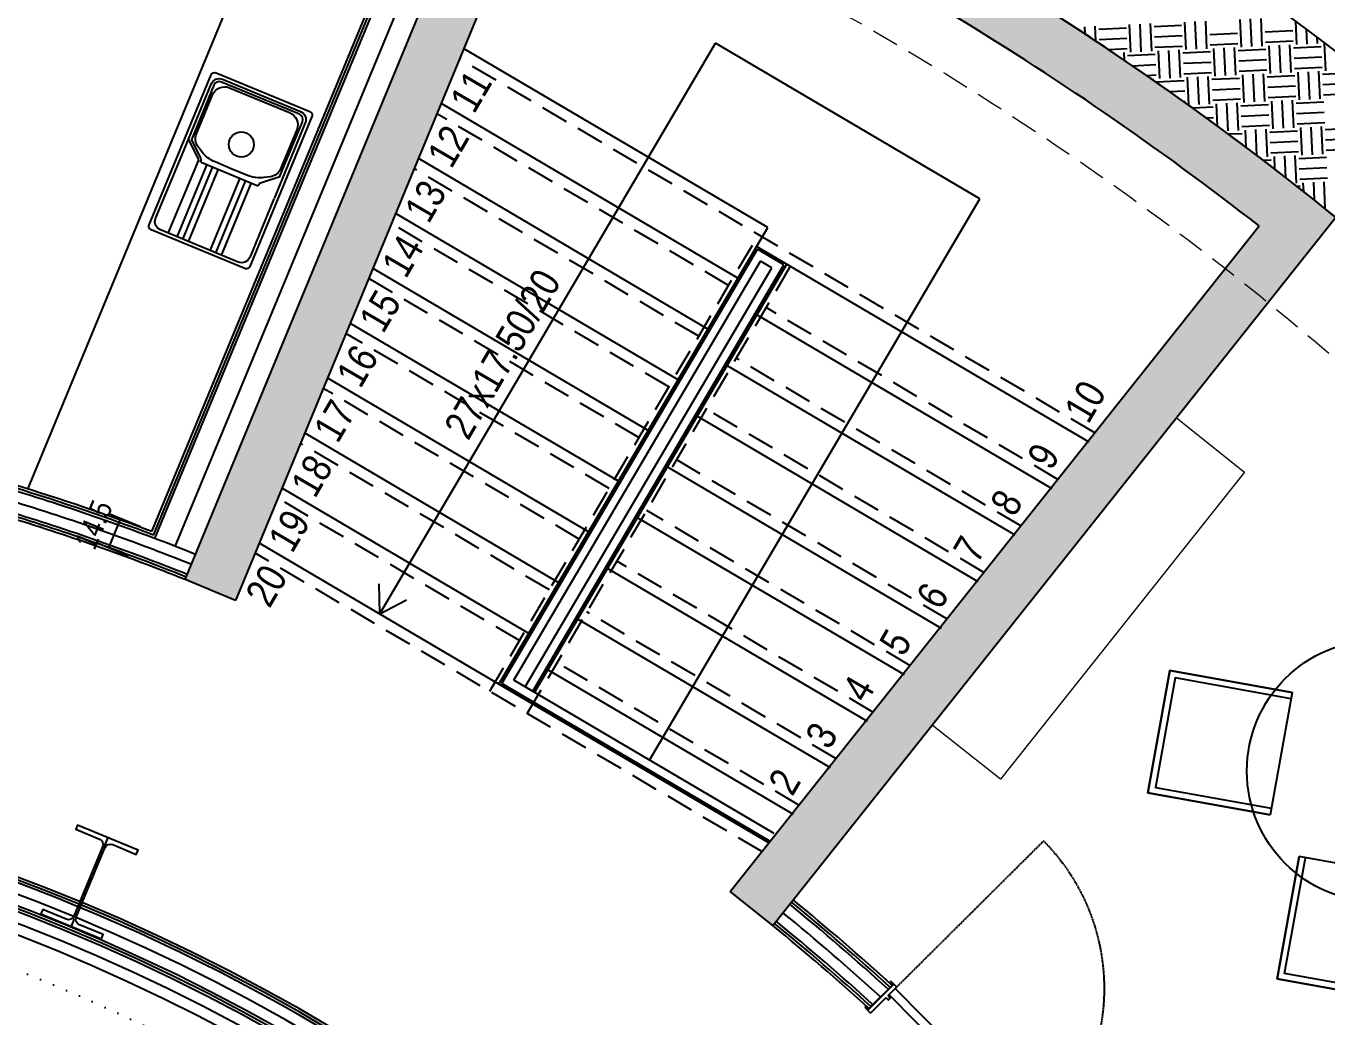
# Model space of a CAD drawing. Header units: millimetres. Extents: x 132785 to 150483, y 90225 to 103753.
# Drawn here: x 145172 to 145768, y 103003 to 103458 of the extents above; entities that cross this region are included whole.
import ezdxf

# ---------------------------------------------------------------- set-up
doc = ezdxf.new("R2010")
doc.units = ezdxf.units.MM
for name, pattern in [('061-GZM-AP-100$0$DASHDOT', [1, 0.5, -0.25, 0, -0.25]), ('061-GZM-AP-100$0$HIDDEN', [0.375, 0.25, -0.125]), ('DOT', [6.35, 0, -6.35])]:
    doc.linetypes.add(name, pattern=pattern)
for name, color, linetype in [('061-GZM-AP-100$0$A-HATCH', 8, 'Continuous'), ('061-GZM-AP-100$0$A-kapi', 2, 'Continuous'), ('061-GZM-AP-100$0$A-mutfak', 252, 'Continuous'), ('061-GZM-AP-100$0$A-tasiyici', 5, 'Continuous')]:
    doc.layers.add(name, color=color, linetype=linetype)
doc.layers.add('061-GZM-AP-100$0$A-kiris', color=252, linetype='Continuous', lineweight=0)
doc.styles.add('061-GZM-AP-100$0$ARIEL50SD', font='ARIALN.TTF', dxfattribs={"height": 9})
doc.styles.add('061-GZM-AP-100$0$text-50', font='ARIALN.TTF', dxfattribs={"height": 10})

msp = doc.modelspace()

# ---------------------------------------------------------------- hatches: boundary and pattern name
at = {"layer": '061-GZM-AP-100$0$A-HATCH'}
h = msp.add_hatch(dxfattribs=at)
h.set_pattern_fill('ANSI35', color=253, angle=22.51533976789736, style=0)
h.set_pattern_definition([(67.51533976789736, (144860.2734372866, 102242.7159538275), (-5.867285414414697, 2.428469037438318), []), (67.51533976789736, (144864.4213163044, 102244.4353627588), (-5.867285414414697, 2.428469037438318), [7.937500000000005, -1.587500000000001, 0, -1.587500000000001])])
h.paths.add_polyline_path([(146250.6238913007, 101829.163528936), (146443.8229083294, 101777.4514431281), (146454.1653254913, 101816.0912465351), (146260.9663084601, 101867.8033323416)])
h.paths.add_polyline_path([(146250.4022516617, 102657.0127949358), (146501.5249411894, 102724.3729820165), (146511.8880468963, 102685.7387220889), (146260.7653573664, 102618.3785350075)])
h.paths.add_polyline_path([(145399.5849832454, 103513.0305923262), (145376.4854415698, 103522.5915111468), (145244.51653808, 103203.7489770434), (145267.6160869554, 103194.1880753211)])
edge = h.paths.add_edge_path()
edge.add_line((145446.9835137056, 103568.7141763851), (145437.4197674463, 103545.6077811066))
edge.add_arc((144860.2734379877, 102242.7159550102), 1424.999998637302, 412.01794076941553, 426.10793485718386, ccw=False)
edge.add_line((145737.239383066, 103365.9059332816), (145494.5275422563, 103060.6075911043))
edge.add_line((145494.5275422563, 103060.6075911043), (145514.0969121145, 103045.0499639277))
edge.add_line((145514.0969121145, 103045.0499639277), (145772.3669684719, 103369.9184158345))
edge.add_arc((144860.2734372231, 102242.7159537556), 1450.000000090593, 411.0214045161914, 426.1322048127882)

# ---------------------------------------------------------------- linework, layer by layer
at = {"color": 253}
for p, q in [((145172.4060819933, 103245.2493508313), (145325.8360040796, 103615.9426271776)), ((145229.268791487, 103225.743129738), (145355.6958538608, 103531.1963381683)), ((145229.9611350921, 103224.1473414411), (145356.8508309501, 103530.7182922247)), ((145230.6529441669, 103222.5502616996), (145358.0058080394, 103530.2402462819)), ((145239.9932003572, 103218.9685602432), (145367.2456247507, 103526.4158787361)), ((145657.3488597927, 103453.9842027453), (145657.1932758846, 103457.3266407801)), ((145662.2678581095, 103450.7329027853), (145661.9506247524, 103457.5480860005)), ((145676.2964864362, 103456.6266387068), (145663.6102227847, 103456.0361181176)), ((145678.3989749071, 103445.599973086), (145677.8084543179, 103458.2862367375)), ((145683.1563237763, 103445.8214183075), (145682.5658031872, 103458.507681959)), ((145687.9136726441, 103446.0428635269), (145687.323152055, 103458.7291271783)), ((145701.669013739, 103457.8076798851), (145688.9827500876, 103457.2171592959)), ((145703.77150221, 103446.7810142639), (145703.1809816209, 103459.4672779153)), ((145708.5288510793, 103447.0024594856), (145707.9383304901, 103459.688723137)), ((145713.2861999471, 103447.2239047057), (145712.6956793579, 103459.9101683571)), ((145729.144029513, 103447.9620554421), (145728.5535089239, 103460.6483190936)), ((145733.9013783823, 103448.183500663), (145733.3108577931, 103460.8697643144)), ((145738.65872725, 103448.4049458838), (145738.0682066609, 103461.0912095352)), ((145754.5165568162, 103449.1430966208), (145754.0200511996, 103459.8096191295)), ((145759.2739056854, 103449.3645418418), (145758.9571864475, 103456.1686801398)), ((145676.5179316566, 103451.869289838), (145663.8316680052, 103451.2787692489)), ((145701.8904589595, 103453.0503310163), (145689.2041953081, 103452.4598104271)), ((145727.2629862624, 103454.2313721946), (145714.5767226109, 103453.6408516055)), ((145752.6355135653, 103455.4124133729), (145739.9492499138, 103454.8218927838)), ((145752.8569587863, 103450.6550645036), (145740.1706951349, 103450.0645439144)), ((145764.0312545532, 103449.5859870624), (145763.8958217645, 103452.4955148515)), ((145765.5654506553, 103451.2466197724), (145765.5432224378, 103451.2455850927)), ((145333.8089161034, 103187.9727019515), (145487.8861972436, 103449.7042314558)), ((145511.772011795, 103365.188016931), (145372.9668424617, 103446.90046151)), ((145609.1292075368, 103378.3303567882), (145487.8861972436, 103449.7042314558)), ((145676.7393768777, 103447.1119409687), (145668.2823432109, 103446.7182827064)), ((145675.3919998056, 103441.9164078958), (145675.2274089929, 103445.4523429381)), ((145689.5732706752, 103444.5308956444), (145676.8870070238, 103443.9403750552)), ((145702.1119041806, 103448.292982147), (145689.4256405291, 103447.7024615578)), ((145691.675759148, 103433.5042300236), (145691.0852385588, 103446.190493675)), ((145696.4331080173, 103433.7256752445), (145695.8425874282, 103446.4119388959)), ((145701.1904568851, 103433.9471204655), (145700.5999362959, 103446.6333841169)), ((145714.9457979781, 103445.7119368227), (145702.2595343266, 103445.1214162335)), ((145727.4844314834, 103449.4740233253), (145714.798167832, 103448.8835027361)), ((145717.048286451, 103434.6852712014), (145716.4577658618, 103447.3715348528)), ((145721.8056353202, 103434.9067164231), (145721.2151147311, 103447.5929800745)), ((145726.562984188, 103435.1281616431), (145725.9724635989, 103447.8144252946)), ((145740.3183252809, 103446.892978001), (145727.6320616295, 103446.3024574118)), ((145742.4208137535, 103435.8663123803), (145741.8302931644, 103448.5525760317)), ((145747.1781626228, 103436.0877576011), (145746.5876420337, 103448.7740212525)), ((145751.9355114906, 103436.3092028211), (145751.3449909015, 103448.9954664725)), ((145765.6908525838, 103448.0740191793), (145753.0045889324, 103447.4834985901)), ((145767.7933410564, 103437.0473535587), (145767.2028204673, 103449.7336172101)), ((145689.7947158965, 103439.7735467757), (145679.2530784628, 103439.2828543135)), ((145715.1672431994, 103440.954587954), (145702.480979548, 103440.3640673648)), ((145740.5397705022, 103442.1356291323), (145727.8535068508, 103441.5451085431)), ((145765.9122978051, 103443.3166703106), (145753.2260341537, 103442.7261497214)), ((145766.1337430255, 103438.5593214413), (145753.4474793741, 103437.9688008521)), ((145690.0161611169, 103435.0161979064), (145685.7398237576, 103434.817142824)), ((145688.526244444, 103432.8828696154), (145688.5041932333, 103433.3565998754)), ((145702.8500549166, 103432.4351525821), (145690.1637912652, 103431.8446319929)), ((145715.3886884198, 103436.1972390847), (145702.7024247684, 103435.6067184956)), ((145704.9525433883, 103421.408486961), (145704.3620227991, 103434.0947506124)), ((145709.7098922576, 103421.6299321827), (145709.1193716684, 103434.3161958341)), ((145714.4672411254, 103421.8513774028), (145713.8767205362, 103434.5376410542)), ((145728.2225822195, 103433.6161937603), (145715.5363185681, 103433.0256731712)), ((145740.7612157227, 103437.378280263), (145728.0749520712, 103436.7877596739)), ((145730.3250706913, 103422.5895281393), (145729.7345501021, 103435.2757917907)), ((145735.0824195606, 103422.8109733601), (145734.4918989714, 103435.4972370115)), ((145739.8397684284, 103423.0324185809), (145739.2492478392, 103435.7186822324)), ((145753.5951095224, 103434.7972349387), (145740.908845871, 103434.2067143495)), ((145755.6975979945, 103423.7705693179), (145755.1070774053, 103436.4568329694)), ((145760.4549468637, 103423.9920145389), (145759.8644262746, 103436.6782781904)), ((145765.2122957315, 103424.2134597596), (145764.6217751424, 103436.899723411)), ((145778.9676368253, 103435.978276117), (145766.2813731738, 103435.3877555278)), ((145703.0715001372, 103427.6778037131), (145696.3964418184, 103427.367092894)), ((145728.4440274401, 103428.8588448914), (145715.7577637886, 103428.2683243023)), ((145753.816554743, 103430.0398860697), (145741.1302910915, 103429.4493654806)), ((145779.1890820458, 103431.220927248), (145766.5028183944, 103430.6304066589)), ((145779.4105272671, 103426.4635783791), (145766.7242636157, 103425.8730577899)), ((145498.0747049407, 103341.9203615924), (145362.5395913105, 103421.7077752323)), ((145703.2929453586, 103422.9204548442), (145702.6999831592, 103422.8928536216)), ((145716.1268391565, 103420.3394095199), (145706.8655167619, 103419.9083132013)), ((145728.6654726614, 103424.1014960225), (145715.97920901, 103423.5109754333)), ((145718.116584244, 103411.7348310136), (145717.6388070401, 103421.9990075499)), ((145722.9866764985, 103409.5341891202), (145722.3961559094, 103422.2204527716)), ((145727.7440253663, 103409.7556343402), (145727.1535047771, 103422.4418979917)), ((145741.4993664594, 103421.5204506981), (145728.8131028079, 103420.929930109)), ((145754.0379999643, 103425.2825372008), (145741.3517363128, 103424.6920166116)), ((145743.6018549318, 103410.4937850774), (145743.0113343427, 103423.1800487289)), ((145748.3592038011, 103410.7152302982), (145747.768683212, 103423.4014939497)), ((145753.1165526689, 103410.9366755182), (145752.5260320798, 103423.6229391697)), ((145766.8718937623, 103422.7014918765), (145754.1856301108, 103422.1109712873)), ((145716.3482843781, 103415.5820606511), (145713.059556788, 103415.4289768584)), ((145741.720811681, 103416.7631018293), (145729.0345480295, 103416.1725812402)), ((145767.0933389839, 103417.9441430076), (145754.4070753324, 103417.3536224185)), ((145741.9422569022, 103412.00575296), (145729.2559932507, 103411.4152323708)), ((145731.2855111018, 103401.9562081607), (145730.9155912804, 103409.9032644878)), ((145736.226754956, 103398.2270032178), (145735.6729401497, 103410.1247097086)), ((145741.0208096066, 103397.659891278), (145740.4302890174, 103410.3461549295)), ((145754.7761507006, 103409.4247076362), (145742.0898870492, 103408.834187047)), ((145767.3147842051, 103413.1867941383), (145754.6285205536, 103412.5962735491)), ((145756.8786391728, 103398.398042015), (145756.2881185836, 103411.0843056665)), ((145761.635988042, 103398.6194872361), (145761.0454674528, 103411.3057508875)), ((145766.3933369098, 103398.8409324567), (145765.8028163206, 103411.5271961081)), ((145780.1486780035, 103410.6057488145), (145767.462414352, 103410.0152282253)), ((145729.4036233977, 103408.2436664579), (145723.2414014167, 103407.9568271604)), ((145729.6250686178, 103403.4863175891), (145729.2675657057, 103403.4696765326)), ((145754.9975959206, 103404.6673587673), (145742.3113322692, 103404.0768381782)), ((145780.3701232235, 103405.8483999457), (145767.683859572, 103405.2578793565)), ((145484.3773980857, 103318.6527062544), (145352.1123401578, 103396.5150889557)), ((145755.2190411427, 103399.9100098981), (145742.5327774912, 103399.319489309)), ((145744.4657387818, 103391.9348076475), (145744.1923755209, 103397.807521426)), ((145749.4113040727, 103388.1127644773), (145748.9497243903, 103398.0289666468)), ((145754.2975938472, 103385.5641482153), (145753.7070732581, 103398.2504118668)), ((145768.0529349413, 103397.3289645734), (145755.3666712898, 103396.7384439843)), ((145780.5915684456, 103401.0910510764), (145767.9053047941, 103400.5005304873)), ((145742.6804076384, 103396.1479233951), (145739.1766720153, 103395.984831402)), ((145768.2743801632, 103392.5716157045), (145755.5881165118, 103391.9810951153)), ((145768.495825384, 103387.8142668353), (145755.8095617326, 103387.2237462462)), ((145757.6575958994, 103381.6635697741), (145757.4691597619, 103385.7117783636)), ((145762.6076111921, 103377.7459263843), (145762.2265086312, 103385.9332235847)), ((145767.5593300661, 103373.7916846097), (145766.983857499, 103386.1546688053)), ((145755.9571918789, 103384.0521803332), (145754.6927814159, 103383.9933245162)), ((145457.5884646983, 103120.9076523495), (145609.1292075368, 103378.3303567882)), ((145470.6800912308, 103295.3850509157), (145341.6850890075, 103371.3224026795)), ((145388.4962501066, 103155.7791188856), (145511.772011795, 103365.188016931)), ((145389.8653224758, 103156.1335764163), (145507.0533922061, 103355.2012942684)), ((145659.2923446239, 103266.7409997), (145506.6989351823, 103356.5703668057)), ((145519.1181023828, 103348.09898701), (145507.0533922062, 103355.2012942686)), ((145395.3416131715, 103157.5514058206), (145508.4712216112, 103349.725003573)), ((145513.6418116878, 103346.681157605), (145508.4712216112, 103349.725003573)), ((145456.9827843773, 103272.1173955775), (145331.2578378555, 103346.1297164031)), ((145400.5122032488, 103154.507559853), (145513.6418116878, 103346.681157605)), ((145403.9592632982, 103152.4783292077), (145519.1181023828, 103348.09898701)), ((145404.8210286143, 103151.9710213681), (145520.487175384, 103348.4534442247)), ((145642.3249820676, 103245.3983752996), (145506.7898685292, 103325.1857888861)), ((145443.2854775234, 103248.8497402395), (145320.8305867045, 103320.9370301257)), ((145625.3576195108, 103224.0557509002), (145493.0925616745, 103301.9181335478)), ((145429.5881706696, 103225.5820849007), (145310.4033355518, 103295.7443438491)), ((145608.3902569545, 103202.7131264997), (145479.3952548204, 103278.6504782095)), ((145415.8908638146, 103202.3144295627), (145299.9760844011, 103270.5516575722)), ((145591.4228943979, 103181.3705021006), (145465.6979479668, 103255.382822872)), ((145402.1935569593, 103179.0467742233), (145289.5488332498, 103245.3589712961)), ((145214.8415794066, 103231.7145518471), (145209.2993195732, 103218.3242142423)), ((145224.0813989565, 103227.8901911573), (145210.2216696317, 103233.626732192)), ((145574.4555318416, 103160.0278776993), (145452.0006411119, 103232.1151675332)), ((145218.5391391231, 103214.4998535525), (145204.6794097983, 103220.2363945872)), ((145388.4962501062, 103155.7791188858), (145279.1215820989, 103220.1662850181)), ((145557.4881692849, 103138.6852532991), (145438.303334258, 103208.8475121953)), ((145333.8089161034, 103187.9727019515), (145333.5437067983, 103201.7862681887)), ((145333.8089161043, 103187.9727019512), (145346.0156458954, 103194.444231598)), ((145540.5208067285, 103117.3426288993), (145424.6060274033, 103185.5798568568)), ((145523.5534441719, 103096.0000044984), (145410.9087205484, 103162.3122015172)), ((145512.2647241004, 103082.9185430126), (145388.4962501059, 103155.7791188862)), ((145512.7720317618, 103083.7803080247), (145389.8653224758, 103156.1335764163)), ((145514.8012624069, 103087.2273680751), (145395.3416131716, 103157.5514058208)), ((145568.8491161242, 103017.5840118596), (145558.1987112323, 103006.996865526))]:
    msp.add_line(p, q, dxfattribs=at)
at = {"color": 253, "linetype": '061-GZM-AP-100$0$HIDDEN', "ltscale": 50}
for p, q in [((145661.82888293, 103271.0498247628), (145370.4303041552, 103442.5916364475)), ((145493.8146366085, 103338.6261518522), (145360.0030530044, 103417.3989501695)), ((145480.1173297554, 103315.3584965138), (145349.5758018513, 103392.2062638931)), ((145466.4200229014, 103292.0908411748), (145339.1485507014, 103367.0135776168)), ((145384.2361817751, 103152.4849091457), (145507.5119434634, 103361.893807191)), ((145401.4714820253, 103142.3387559207), (145524.7472437153, 103351.7476539651)), ((145452.7227160465, 103268.8231858378), (145328.7212995495, 103341.8208913405)), ((145644.8615203741, 103249.7072003621), (145511.0499368603, 103328.4799986262)), ((145439.0254091918, 103245.5555304995), (145318.2940483984, 103316.628205063)), ((145627.8941578169, 103228.364575963), (145497.3526300055, 103305.2123432885)), ((145425.3281023381, 103222.2878751609), (145307.8667972457, 103291.4355187864)), ((145610.9267952612, 103207.0219515625), (145483.655323151, 103281.9446879496)), ((145411.6307954839, 103199.0202198224), (145297.4395460949, 103266.2428325094)), ((145593.959432704, 103185.6793271633), (145469.9580162981, 103258.6770326124)), ((145397.9334886285, 103175.7525644837), (145287.0122949436, 103241.0501462333)), ((145576.9920701481, 103164.3367027618), (145456.2607094428, 103235.4093772739)), ((145509.1226199222, 103078.9662051605), (145276.5850437924, 103215.8574599556)), ((145560.024707591, 103142.9940783618), (145442.5634025889, 103212.141721936)), ((145543.0573450354, 103121.6514539615), (145428.8660957339, 103188.8740665971)), ((145526.0899824781, 103100.3088295612), (145415.1687888798, 103165.6064112577))]:
    msp.add_line(p, q, dxfattribs=at)
at = {"color": 253, "lineweight": 0}
for p, q in [((145587.2244824583, 103137.0344583922), (145699.2393981286, 103277.9339213697)), ((145699.2393981286, 103277.9339213697), (145730.5503899016, 103253.0417178872)), ((145730.5503899016, 103253.0417178872), (145618.535474231, 103112.1422549093)), ((145618.535474231, 103112.1422549093), (145587.2244824583, 103137.0344583922))]:
    msp.add_line(p, q, dxfattribs=at)
at = {"color": 253, "linetype": '061-GZM-AP-100$0$DASHDOT', "ltscale": 10}
msp.add_line((145209.0551321054, 103085.3874968018), (145192.2279450746, 103044.7322907806), dxfattribs=at)
at = {"color": 253}
for points in [[(145742.2500529873, 103095.8708173307), (145686.1560078827, 103105.9929763792), (145696.2781669312, 103162.0870214838), (145752.3722120358, 103151.9648624353)], [(145755.5577042141, 103076.7029687601), (145745.4355451656, 103020.6089236555), (145801.5295902702, 103010.4867646069), (145811.6517493187, 103066.5808097116)]]:
    msp.add_lwpolyline(points, close=True, dxfattribs=at)
for points in [[(145752.3722120358, 103151.9648624353), (145696.2781669312, 103162.0870214838), (145686.1560078827, 103105.9929763792), (145742.2500529873, 103095.8708173307)], [(145751.8394668227, 103149.0125442719), (145698.6977398815, 103158.6019581073), (145689.6410712592, 103108.4125493295), (145742.7827982004, 103098.8231354941)], [(145811.6517493187, 103066.5808097116), (145801.5295902702, 103010.4867646069), (145745.4355451656, 103020.6089236555), (145755.5577042141, 103076.7029687601)], [(145808.6994311553, 103067.1135549247), (145799.1100173199, 103013.9718279834), (145748.9206085421, 103023.0284966058), (145758.5100223775, 103076.170223547)]]:
    msp.add_lwpolyline(points, dxfattribs=at)
at = {"color": 253, "linetype": 'Continuous'}
msp.add_lwpolyline([(145190.0050199165, 103047.9251310118), (145179.1713314938, 103052.4091939194), (145178.3682157492, 103050.4688318139), (145206.0876744, 103038.9957497473), (145206.8907901446, 103040.9361118529), (145196.0571017219, 103045.4201747606, -0.414213562373095), (145194.5949278293, 103048.9475034251), (145207.7507285989, 103080.7324826781, -0.414213562373095), (145211.2780572635, 103082.1946565707), (145222.1117456862, 103077.710593663), (145222.9148614309, 103079.6509557686), (145195.19540278, 103091.1240378351), (145194.3922870354, 103089.1836757295), (145205.2259754581, 103084.6996128219, -0.414213562373095), (145206.6881493506, 103081.1722841573), (145193.532348581, 103049.3873049044, -0.4142135623730951)], format="xyb", close=True, dxfattribs=at)
at = {"color": 253}
msp.add_circle((145791.5959049626, 103115.9266616868), 60.00000000000038, dxfattribs=at)
for centre, radius, start, end in [((144860.2734372866, 102242.7159538275), 1510, 45.01533973579349, 80.01533978677315), ((144860.2734372866, 102242.7159538275), 1450, 45.01533973579349, 80.01533978677315), ((144860.2734372857, 102242.7159538277), 1050, 69.42555294865524, 73.05603477642659), ((144860.2734372857, 102242.7159538277), 1047.5, 68.19907654640733, 73.04951487260821), ((144860.2734372857, 102242.7159538277), 1048.75, 69.35950328586229, 73.05277874113347), ((144860.2734372857, 102242.7159538277), 1035, 68.207334602246, 73.02863512550041), ((144860.2734372857, 102242.7159538277), 1036.25, 68.20649986982515, 73.01978536904308), ((144860.2734372857, 102242.7159538277), 1037.5, 68.20566705755769, 73.02312055621124), ((144860.2734372862, 102242.7159538285), 879.9999999996893, 34.4096775453748, 190.6210077376352), ((144860.273437284, 102242.7159538322), 878.7500000003396, 34.32886786073626, 190.7018174231632), ((144860.2734372838, 102242.7159538345), 877.4999999998638, 23.98451053948243, 201.0460839508026), ((144860.2734372857, 102242.7159538269), 867.4999999997915, 335.5336238309956, 204.4970557164526), ((144860.2734372862, 102242.7159538277), 866.2500000001025, 335.6134885321926, 204.4171910052842), ((144860.2734372855, 102242.7159538284), 864.9999999998364, 335.6935803584691, 204.3370991788762), ((144860.2734372857, 102242.7159538277), 1050, 47.55874089841378, 50.83323102836994), ((144860.2734372857, 102242.7159538277), 1047.5, 47.56525991509163, 50.83160303374277), ((144860.2734372857, 102242.7159538277), 1048.75, 47.56199651173269, 50.83241799080831), ((144860.2734372857, 102242.7159538277), 1035, 47.59832804013237, 50.82334492209745), ((144860.2734372857, 102242.7159538277), 1036.25, 47.59498530163311, 50.82417970683228), ((144860.2734372857, 102242.7159538277), 1037.5, 47.59165059699694, 50.82501246787742)]:
    msp.add_arc(centre, radius, start, end, dxfattribs=at)
at = {"color": 253, "ltscale": 12}
for centre, radius, start, end in [((144860.2734372857, 102242.7159538277), 1042.5, 68.19907654640733, 73.03638103905281), ((144860.2734372855, 102242.7159538284), 872.5000000001086, 335.5449848578863, 201.3660918652554), ((144860.2734372857, 102242.7159538277), 1042.5, 47.57839191389008, 50.82832354165819)]:
    msp.add_arc(centre, radius, start, end, dxfattribs=at)
for radius, start, end in [(859.9999991772419, 335.6829850445453, 204.3476945874878), (854.9999991772419, 335.6722658321412, 204.3584137998074)]:
    msp.add_arc((144860.2734354042, 102242.7159559921), radius, start, end)
at = {"color": 253, "linetype": 'DOT'}
msp.add_arc((144860.2734354042, 102242.7159559921), 839.9999991772419, 336.6954591370969, 203.335259056217, dxfattribs=at)
at = {"layer": '061-GZM-AP-100$0$A-kapi', "color": 253, "linetype": '061-GZM-AP-100$0$HIDDEN'}
msp.add_line((145570.259137139, 103016.1656173769), (145638.3432694985, 103083.845373397), dxfattribs=at)
at = {"layer": '061-GZM-AP-100$0$A-kapi', "color": 253, "ltscale": 3}
for p, q in [((145569.5332229188, 103017.9538502784), (145557.8525496339, 103006.3425547065)), ((145568.8491161243, 103017.5840118597), (145558.2109685805, 103007.0090500707)), ((145568.3708196005, 103019.4068879642), (145570.8242107615, 103016.938837708)), ((145568.8352754425, 103018.6559680145), (145569.5332229188, 103017.9538502784)), ((145570.2591373769, 103016.1656176135), (145637.9388972833, 102948.0814777642)), ((145567.415405058, 103013.3387757702), (145635.0951649643, 102945.2546359209))]:
    msp.add_line(p, q, dxfattribs=at)
at = {"layer": '061-GZM-AP-100$0$A-kapi', "color": 253}
for p, q in [((145567.1385955158, 103013.0636103507), (145570.8235789039, 103016.7267066147)), ((145568.0912442192, 103018.3464120751), (145567.6435708367, 103018.7967603211)), ((145567.6438657036, 103018.8957548313), (145568.1586885072, 103019.4075198218)), ((145568.2569186205, 103018.1797477635), (145568.0912442192, 103018.3464120751)), ((145568.8352754425, 103018.6559680145), (145568.3559131307, 103018.1794528967)), ((145566.0038582291, 103011.9356129693), (145558.9656031174, 103004.9391617223)), ((145566.0038582096, 103011.9356129501), (145566.9697062619, 103010.963996977)), ((145567.137753039, 103012.7807688929), (145567.5537015101, 103012.3623351156)), ((145567.1818373552, 103010.9633651194), (145567.9619681751, 103011.7388623173)), ((145567.3880271088, 103012.5289994272), (145567.9626000326, 103011.9509934106)), ((145556.5016370267, 103007.4178500939), (145558.965603116, 103004.9391617238)), ((145557.00162353, 103008.1263698936), (145556.5022688843, 103007.6299811872)), ((145557.5482914226, 103007.6757267807), (145557.1006180402, 103008.1260750267)), ((145557.2497768032, 103006.9489291252), (145557.7136709571, 103007.4100679589)), ((145557.8525496328, 103006.3425547075), (145557.2497768032, 103006.9489291252)), ((145557.713965824, 103007.5090624691), (145557.5482914226, 103007.6757267807))]:
    msp.add_line(p, q, dxfattribs=at)
at = {"layer": '061-GZM-AP-100$0$A-kapi', "color": 253, "linetype": '061-GZM-AP-100$0$HIDDEN'}
msp.add_arc((145570.2591099403, 103016.1656028743), 96.000021462135, 314.8293510587659, 44.82933820159255, dxfattribs=at)
at = {"layer": '061-GZM-AP-100$0$A-kapi', "color": 253}
for centre, radius, start, end in [((145567.6932155253, 103018.8461101428), 0.07000000000000062, 134.8293382493449, 224.829338250524), ((145568.2644381251, 103019.3011383463), 0.1500000000000001, 44.82933825052403, 134.8293382493449), ((145568.306563309, 103018.2290975852), 0.07000000000000062, 224.829338250524, 314.8293382493449), ((145567.0760877373, 103011.0697465949), 0.15, 224.829338250524, 314.8293382493449), ((145567.2795950063, 103012.9217683835), 0.2, 134.8293382493449, 224.829338250524), ((145567.8562185572, 103011.8452437928), 0.15, 314.8293382493449, 44.82933825052403), ((145556.6080185022, 103007.5235997117), 0.1500000000000001, 134.8293382493449, 224.829338250524), ((145557.0509733517, 103008.076725205), 0.07000000000000062, 44.82933825052403, 134.8293382493449), ((145557.6643211354, 103007.4597126475), 0.07000000000000062, 314.8293382493449, 44.82933825052403)]:
    msp.add_arc(centre, radius, start, end, dxfattribs=at)
at = {"layer": '061-GZM-AP-100$0$A-kapi', "color": 253, "ltscale": 3}
msp.add_arc((145570.7178292861, 103016.8330880901), 0.15, 314.8293382493449, 44.82933825052403, dxfattribs=at)
at = {"layer": '061-GZM-AP-100$0$A-kiris', "color": 253, "linetype": '061-GZM-AP-100$0$HIDDEN', "ltscale": 50}
for radius in [1450, 1400]:
    msp.add_circle((144860.2734354042, 102242.7159559921), radius, dxfattribs=at)
at = {"layer": '061-GZM-AP-100$0$A-mutfak', "color": 253}
for p, q in [((145240.9852213929, 103361.2579013484), (145254.4664761854, 103393.829211735)), ((145243.5923403709, 103360.2353275647), (145257.0536258945, 103392.7583913105)), ((145246.1794900805, 103359.16450714), (145259.6407756041, 103391.6875708858)), ((145256.1584647366, 103355.0342127702), (145269.6197502601, 103387.5572765159)), ((145258.7456144457, 103353.9633923457), (145272.2068999693, 103386.4864560915)), ((145261.3127948859, 103352.8443252804), (145274.7940496784, 103385.4156356669))]:
    msp.add_line(p, q, dxfattribs=at)
for points in [[(145228.9625924415, 103364.1115457477, -0.4142137060000001), (145227.9878011771, 103366.4630890923), (145256.4410420308, 103435.2073400934, -0.414210896), (145258.7925576899, 103436.182109619), (145301.6653674811, 103418.4370830788, -0.4142158870000001), (145302.6401222517, 103416.0855403292), (145274.1869178923, 103347.3412887332, -0.41421642), (145271.8353491808, 103346.3664797938), (145228.9625924415, 103364.1115457477)], [(145285.2453051331, 103378.3734021569), (145274.1346845705, 103351.5296493682, -0.4142135620000001), (145268.9090130827, 103349.3634647304), (145233.150897797, 103364.1637370359, -0.4142135620000001), (145230.9847131592, 103369.3894085237), (145242.935833619, 103398.2638463972), (145256.4931892467, 103431.0190197817, -0.4142135620000001), (145261.7188607345, 103433.1852044196), (145297.4769760203, 103418.3849321141, -0.4142135620000001), (145299.6431606579, 103413.1592606262), (145285.3026681775, 103378.5119938201)], [(145278.0567326235, 103384.4943320155, -0.21969994), (145279.5087275364, 103385.8357583429), (145287.5741524392, 103388.4487930063, 0.21969994), (145288.1899263626, 103389.017676097), (145298.376677639, 103413.6293196541, 0.4142135620000001), (145296.9145072984, 103417.1566584516), (145279.081653943, 103424.5376706647), (145261.2487962612, 103431.9186724236, 0.4142135620000001), (145257.7214679176, 103430.4564977563), (145247.5347480069, 103405.844841217, 0.21969994), (145247.5683537386, 103405.0071800978), (145251.4278217627, 103397.4584361242, -0.21969994), (145251.5070640795, 103395.4832312047), (145251.6373916252, 103395.7986610203, 0.4142135620000001), (145251.9081647123, 103395.1454520677), (145264.7211978928, 103389.8421417948), (145277.5342418075, 103384.5388270792, 0.4142135620000001), (145278.18745076, 103384.8096001657), (145278.0889553133, 103384.5716307915)], [(145249.6971638568, 103408.1931429095), (145257.0933670637, 103426.0626983807, -0.4142135620000001), (145264.9318744935, 103429.3119754195), (145278.6992294332, 103423.6136716804), (145292.4665279776, 103417.9153912834, -0.4142135620000001), (145295.7158050162, 103410.0768838535), (145288.2932696915, 103392.143708816, -0.267947557), (145283.5341648262, 103388.4898696921), (145280.6843247663, 103388.1138865612)], [(145252.2061200439, 103399.9010062484), (145250.4555795375, 103402.1810563409, -0.267949518), (145249.6708340434, 103408.1295289109), (145257.0933670637, 103426.0626983807)], [(145236.9533343714, 103362.9329764808), (145250.5840060205, 103395.8652846356, 0.219745649), (145250.5382279113, 103397.0038771322), (145246.2271532495, 103405.4322925933)], [(145280.7866913701, 103388.1274009812, -0.131652706), (145273.0882663041, 103389.1387954258), (145265.6964099918, 103392.1982823532), (145258.3045536796, 103395.2577692805, -0.131652614), (145252.1432345489, 103399.9828955532)]]:
    msp.add_lwpolyline(points, format="xyb", dxfattribs=at)
msp.add_circle((145270.285639784, 103403.2860763283), 5.75, dxfattribs=at)
at = {"layer": '061-GZM-AP-100$0$A-tasiyici', "color": 253}
for p, q in [((145244.51653808, 103203.7489770434), (145376.4854414643, 103522.5915111904)), ((145399.5849832454, 103513.0305923262), (145267.6160869554, 103194.1880753211)), ((145514.0969121145, 103045.0499639277), (145772.3669684719, 103369.9184158345)), ((145494.5275422563, 103060.6075911043), (145737.2393831822, 103365.9059332076)), ((145267.6160869554, 103194.1880753211), (145244.51653808, 103203.7489770434)), ((145514.0969121145, 103045.0499639277), (145494.5275422563, 103060.6075911041))]:
    msp.add_line(p, q, dxfattribs=at)
for centre, radius, start, end in [((144860.2734372859, 102242.7159538208), 1450.000000006577, 51.02140451789258, 66.1322048146625), ((144860.2734372965, 102242.7159538376), 1424.999999986892, 52.01794077716838, 66.10793485047938)]:
    msp.add_arc(centre, radius, start, end, dxfattribs=at)

# ---------------------------------------------------------------- texts
at = {"color": 253, "style": '061-GZM-AP-100$0$ARIEL50SD'}
for s, p in [('11', (145377.0773760297, 103416.8797808867)), ('12', (145366.6501248783, 103391.6870946087)), ('13', (145356.2228737269, 103366.4944083314)), ('14', (145345.7956225751, 103341.3017220564)), ('27x17.50/20', (145374.3897250039, 103267.0666041795)), ('15', (145335.3683714246, 103316.109035779)), ('16', (145324.9411202736, 103290.9163495015)), ('10', (145658.8338124617, 103274.6400751072)), ('17', (145314.5138691221, 103265.7236632242)), ('9', (145641.866449907, 103253.2974507058)), ('18', (145304.0866179708, 103240.5309769472)), ('8', (145624.8990873486, 103231.9548263063)), ('19', (145293.6593668193, 103215.3382906718)), ('7', (145607.9317247932, 103210.6122019064)), ('20', (145283.2321156687, 103190.145604394)), ('6', (145590.9643622355, 103189.2695775074)), ('5', (145573.9969996802, 103167.9269531058)), ('4', (145557.0296371237, 103146.5843287051)), ('3', (145540.0622745674, 103125.2417043055)), ('2', (145523.0949120111, 103103.8990799042))]:
    msp.add_text(s, height=13.5, rotation=59.66508197263556, dxfattribs=at).set_placement(p)
at = {"color": 253, "insert": (145202.7234833286, 103228.8880917098), "char_height": 10, "attachment_point": 5, "rotation": 67.51533976208768, "style": '061-GZM-AP-100$0$text-50'}
msp.add_mtext('\\A1;14.5', dxfattribs=at)

doc.saveas('drawing.dxf')
